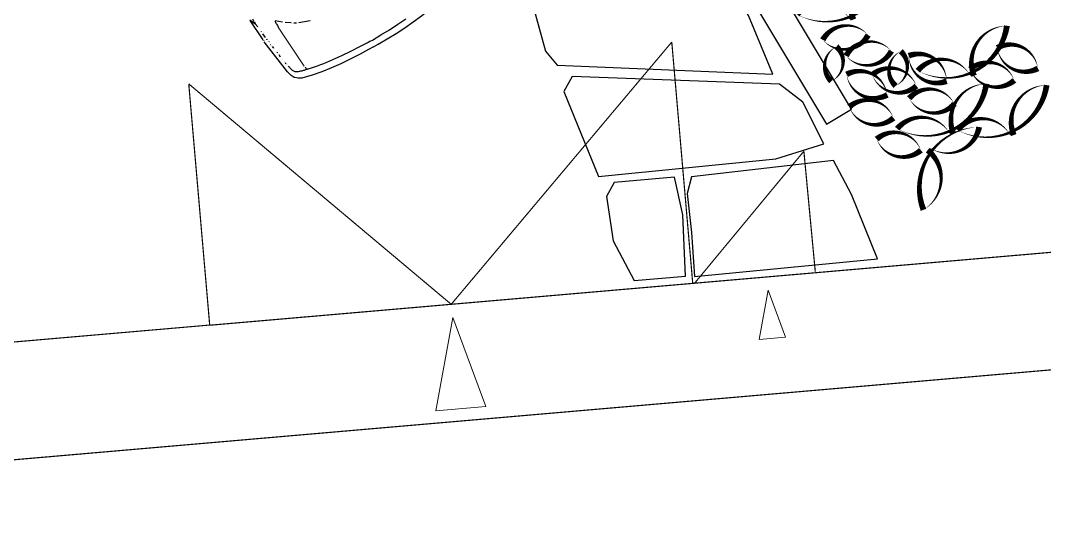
# Model space of a CAD drawing. Header units: metres. Extents: x -183 to 1639, y -350 to 198.
# Drawn here: x 620.07 to 628.81, y -306.26 to -301.88 of the extents above; entities that cross this region are included whole.
import ezdxf

# ---------------------------------------------------------------- set-up
doc = ezdxf.new("R2010")
doc.units = ezdxf.units.M
doc.header["$MEASUREMENT"] = 0
for name, color, linetype in [('PODL0$0$HSV_POD', 7, 'Continuous'), ('SRAFY-TERÉN', 252, 'Continuous'), ('stafaz', 254, 'Continuous'), ('zariz.predmety', 203, 'Continuous'), ('ZDIVO', 1, 'Continuous')]:
    doc.layers.add(name, color=color, linetype=linetype)

# ---------------------------------------------------------------- blocks, each defined once
blk = doc.blocks.new('BMW3-PUD')
at = {"lineweight": 0}
blk.add_line((3.8595, -0.6254), (4.2578, -0.5956), dxfattribs=at)
for points in [[(4.4034, 0), (4.4032, 0.0469), (4.4022, 0.1355), (4.3989, 0.2241), (4.3933, 0.3126), (4.3855, 0.4004), (4.374, 0.4881), (4.3586, 0.5758), (4.3388, 0.6634), (4.3373, 0.6649), (4.3358, 0.6671), (4.335, 0.6694), (4.335, 0.6709), (4.3227, 0.6917), (4.3037, 0.7125), (4.3029, 0.714), (4.3022, 0.7148), (4.3021, 0.7163), (4.3014, 0.717), (4.2727, 0.7325), (4.2312, 0.7447), (3.9093, 0.7919)], [(4.3475, 0), (4.3474, 0.005), (4.3495, 0.0215), (4.3462, 0.1056), (4.343, 0.1904), (4.3375, 0.2744), (4.3297, 0.3577)], [(4.4034, 0), (4.4032, -0.0469), (4.4022, -0.1355), (4.3989, -0.2241), (4.3933, -0.3126), (4.3855, -0.4004), (4.374, -0.4881), (4.3586, -0.5758), (4.3388, -0.6634), (4.3373, -0.6649), (4.3358, -0.6671), (4.335, -0.6694), (4.335, -0.6709), (4.3227, -0.6917), (4.3037, -0.7125), (4.3029, -0.714), (4.3022, -0.7148), (4.3021, -0.7163), (4.3014, -0.717), (4.2727, -0.7325), (4.2312, -0.7447), (3.9093, -0.7919)], [(4.3475, 0), (4.3474, -0.005), (4.3495, -0.0215), (4.3462, -0.1056), (4.343, -0.1904), (4.3375, -0.2744), (4.3297, -0.3577), (4.3271, -0.3862), (4.3238, -0.4147), (4.3204, -0.4424), (4.3171, -0.4702), (4.3123, -0.4986), (4.3074, -0.5264), (4.3026, -0.5541), (4.297, -0.5826), (4.2955, -0.5848), (4.2947, -0.5878), (4.2939, -0.59), (4.2924, -0.5923), (4.2922, -0.6028), (4.2899, -0.6133), (4.2867, -0.6237), (4.2843, -0.635), (4.282, -0.6402), (4.2805, -0.6462), (4.2789, -0.6522), (4.2773, -0.6574), (4.275, -0.6641), (4.2727, -0.6701), (4.2703, -0.6761), (4.2665, -0.6821), (4.2627, -0.6865), (4.2581, -0.691), (4.2528, -0.6954), (4.2476, -0.6991), (4.2408, -0.702), (4.2332, -0.7042), (4.2257, -0.7064), (4.2189, -0.7078), (4.2114, -0.7099), (4.2046, -0.7114), (4.1978, -0.7135), (4.1918, -0.7157)], [(3.9459, -0.3636), (3.9133, -0.4541)], [(3.9491, -0.3516), (3.9491, -0.3516)], [(3.8811, -0.513), (3.8535, -0.5562)], [(3.8864, -0.5071), (3.8864, -0.5071)], [(3.8902, -0.4996), (3.8902, -0.4996)], [(3.9056, -0.4727), (3.8941, -0.4937)], [(3.9079, -0.4653), (3.9079, -0.4653)], [(3.9102, -0.46), (3.9102, -0.46)], [(3.8398, -0.5749), (3.7987, -0.6217), (3.8047, -0.624), (3.8121, -0.6256), (3.8196, -0.6257), (3.8272, -0.6257), (3.8354, -0.6251), (3.8437, -0.6252), (3.852, -0.6246), (3.8595, -0.6254)], [(4.2683, -0.5927), (4.2871, -0.5929)], [(3.7728, -0.7775), (3.7374, -0.7846), (3.7367, -0.7854), (3.7359, -0.7869), (3.7344, -0.7876), (3.7329, -0.7891), (3.6951, -0.8051), (3.6944, -0.8059), (3.6936, -0.8074), (3.6921, -0.8089), (3.692, -0.8111), (3.8897, -0.794)], [(3.7187, -0.7814), (3.6939, -0.7818)], [(3.7217, -0.7799), (3.7329, -0.7816)], [(3.7773, -0.7768), (3.7773, -0.7768)], [(3.8202, -0.7721), (3.8209, -0.7721), (3.8217, -0.7721), (3.8224, -0.7721), (3.8239, -0.7721)], [(3.8315, -0.77), (3.8315, -0.77)], [(3.8818, -0.7646), (3.8442, -0.7679)], [(3.9067, -0.7604), (3.9059, -0.7603), (3.9044, -0.7611), (3.9036, -0.7618), (3.9021, -0.7618)], [(3.9277, -0.7576), (3.9277, -0.7576), (3.9285, -0.7576), (3.93, -0.7576), (3.9307, -0.7577)], [(3.9382, -0.757), (3.9382, -0.757)], [(3.9555, -0.7549), (3.9555, -0.7549), (3.9563, -0.7549), (3.957, -0.755), (3.957, -0.755)], [(3.9653, -0.7528), (3.9653, -0.7528)], [(3.9984, -0.7472), (3.9796, -0.7507)], [(4.0029, -0.7458), (4.0029, -0.7458)], [(4.0285, -0.7423), (4.0285, -0.7423)], [(4.0413, -0.7402), (4.0428, -0.7402), (4.0435, -0.7402), (4.0451, -0.7402), (4.0458, -0.7402)], [(4.0526, -0.7396), (4.0526, -0.7396)], [(4.0924, -0.7333), (4.0699, -0.7368)], [(4.1165, -0.7291), (4.1165, -0.7291)], [(4.1376, -0.7248), (4.1376, -0.7248)], [(4.1489, -0.7227), (4.1489, -0.7227)], [(4.1654, -0.7207), (4.1564, -0.7221)], [(4.1699, -0.72), (4.1699, -0.72)], [(4.1775, -0.7178), (4.1775, -0.7178)], [(4.2969, -0.7155), (4.2969, -0.7155)], [(3.8965, -0.791), (3.8965, -0.791), (3.8965, -0.791), (3.8958, -0.791), (3.8958, -0.791), (3.8958, -0.791), (3.8965, -0.791), (3.8965, -0.791), (3.8965, -0.791)], [(3.9033, -0.7896), (3.9033, -0.7896)]]:
    blk.add_lwpolyline(points)

msp = doc.modelspace()

# ---------------------------------------------------------------- linework, layer by layer
at = {"linetype": 'Continuous', "lineweight": 0, "flags": 128}
msp.add_lwpolyline([(611.6905, -279.3543), (649.76, -279.3543), (649.7477, -296.3578, -0.388879), (644.0789, -302.5353), (618.3761, -304.7653), (611.5777, -291.8988)], format="xyb", close=True, dxfattribs=at)
at = {"layer": 'PODL0$0$HSV_POD'}
msp.add_line((621.6861, -304.4781), (618.3761, -304.7653), dxfattribs=at)
at = {"layer": 'PODL0$0$HSV_POD', "const_width": 0.01}
msp.add_lwpolyline([(604.987, -268.7361), (605.5118, -299.2022, 0.441899), (613.1167, -306.2254), (621.7725, -305.4744)], format="xyb", dxfattribs=at)
for points in [[(625.6286, -302.0599), (623.7467, -304.2993)], [(625.8074, -304.1205), (625.6286, -302.0599)], [(621.6861, -304.4781), (621.5073, -302.4174)], [(621.5073, -302.4174), (623.7467, -304.2993)], [(626.8377, -304.0312), (644.0789, -302.5353)], [(626.7556, -302.9921), (625.8234, -304.1191)], [(626.853, -304.0217), (626.7556, -302.9921)], [(626.9242, -305.0274), (644.1653, -303.5316)], [(626.8377, -304.0312), (621.6861, -304.4781)], [(626.9242, -305.0274), (621.7725, -305.4744)]]:
    msp.add_lwpolyline(points, dxfattribs=at)
at = {"layer": 'SRAFY-TERÉN'}
for p, q in [((627.1631, -302.6327), (622.3805, -294.6528)), ((622.1305, -294.7219), (626.9486, -302.7613)), ((626.9486, -302.7613), (627.1631, -302.6327))]:
    msp.add_line(p, q, dxfattribs=at)
for points in [[(626.4904, -302.3352), (626.2837, -301.8347), (626.2278, -301.7421), (624.6181, -301.596), (624.4207, -301.6597), (624.5514, -302.1391), (624.6495, -302.2562), (626.4904, -302.3352)], [(624.7778, -302.3556), (624.7076, -302.4823), (625.0031, -303.2079), (626.5165, -303.0571), (626.9264, -302.93), (626.7466, -302.5746), (626.5466, -302.4199), (624.7778, -302.3556)], [(627.384, -303.9108), (627.1632, -303.3609), (627.0076, -303.0702), (625.7961, -303.21), (625.7597, -303.354), (625.7962, -303.6869), (625.8216, -304.0619), (627.384, -303.9108)], [(625.7444, -304.0603), (625.7235, -303.5359), (625.6507, -303.2132), (625.1373, -303.2597), (625.0703, -303.3801), (625.1277, -303.7573), (625.3065, -304.0971), (625.7444, -304.0603)]]:
    msp.add_lwpolyline(points, dxfattribs=at)
at = {"layer": 'zariz.predmety', "color": 253, "linetype": 'Continuous', "ltscale": 0.001}
for points in [[(627.459, -301.4409, 0, 0, 0.520567), (627.459, -301.4409, 0, 0.05, 0.520567), (627.178, -301.8675, 0, 0.05, 0.520567), (627.1464, -301.8655, 0, 0.05, 0.520567), (626.6982, -301.8246, 0, 0.05, 0.520567), (627.459, -301.4409, 0.05, 0.05, 0)], [(627.3036, -302.0008, 0, 0, 0.520567), (627.3036, -302.0008, 0, 0.05, 0.520567), (626.9167, -302.0411, 0, 0.05, 0.520567), (627.3036, -302.0008, 0.05, 0.05, 0)], [(628.4881, -301.921, 0, 0, 0.520567), (628.4881, -301.921, 0, 0.05, 0.520567), (628.2071, -302.3476, 0, 0.05, 0.520567), (628.1755, -302.3456, 0, 0.05, 0.520567), (627.7273, -302.3047, 0, 0.05, 0.520567), (628.4881, -301.921, 0.05, 0.05, 0)], [(627.5022, -302.1374, 0, 0, 0.520567), (627.5022, -302.1374, 0, 0.05, 0.520567), (627.1153, -302.1776, 0, 0.05, 0.520567), (627.5022, -302.1374, 0.05, 0.05, 0)], [(626.9898, -302.3942, 0, 0, 0.520567), (626.9898, -302.3942, 0, 0.05, 0.520567), (627.0339, -302.0986, 0, 0.05, 0.520567), (626.9898, -302.3942, 0.05, 0.05, 0)], [(627.538, -302.4341, 0, 0, 0.520567), (627.538, -302.4341, 0, 0.05, 0.520567), (627.5821, -302.1385, 0, 0.05, 0.520567), (627.538, -302.4341, 0.05, 0.05, 0)], [(627.9733, -302.3943, 0, 0, 0.520567), (627.9733, -302.3943, 0, 0.05, 0.520567), (627.6505, -302.1772, 0, 0.05, 0.520567), (627.9733, -302.3943, 0.05, 0.05, 0)], [(628.4054, -302.1097, 0, 0, 0.520567), (628.4054, -302.1097, 0, 0.05, 0.520567), (628.7524, -302.2855, 0, 0.05, 0.520567), (628.4054, -302.1097, 0.05, 0.05, 0)], [(628.5511, -302.387, 0, 0, 0.520567), (628.5511, -302.387, 0, 0.05, 0.520567), (628.174, -302.2916, 0, 0.05, 0.520567), (628.5511, -302.387, 0.05, 0.05, 0)], [(627.1201, -302.336, 0, 0, 0.520567), (627.1201, -302.336, 0, 0.05, 0.520567), (627.4671, -302.5118, 0, 0.05, 0.520567), (627.1201, -302.336, 0.05, 0.05, 0)], [(627.3388, -302.34, 0, 0, 0.520567), (627.3388, -302.34, 0, 0.05, 0.520567), (627.716, -302.4354, 0, 0.05, 0.520567), (627.3388, -302.34, 0.05, 0.05, 0)], [(628.3125, -302.4161, 0, 0, 0.520567), (628.3125, -302.4161, 0, 0.05, 0.520567), (628.0316, -302.8428, 0, 0.05, 0.520567), (627.9999, -302.8408, 0, 0.05, 0.520567), (627.5518, -302.7998, 0, 0.05, 0.520567), (628.3125, -302.4161, 0.05, 0.05, 0)], [(627.654, -302.5399, 0, 0, 0.520567), (627.654, -302.5399, 0, 0.05, 0.520567), (628.04, -302.5882, 0, 0.05, 0.520567), (627.654, -302.5399, 0.05, 0.05, 0)], [(628.8271, -302.4277, 0, 0, 0.520567), (628.8271, -302.4277, 0, 0.05, 0.520567), (628.5462, -302.8543, 0, 0.05, 0.520567), (628.5146, -302.8523, 0, 0.05, 0.520567), (628.0664, -302.8114, 0, 0.05, 0.520567), (628.8271, -302.4277, 0.05, 0.05, 0)], [(627.5198, -302.7088, 0, 0, 0.520567), (627.5198, -302.7088, 0, 0.05, 0.520567), (627.1427, -302.6135, 0, 0.05, 0.520567), (627.5198, -302.7088, 0.05, 0.05, 0)], [(627.7541, -302.984, 0, 0, 0.520567), (627.7541, -302.984, 0, 0.05, 0.520567), (627.3769, -302.8886, 0, 0.05, 0.520567), (627.7541, -302.984, 0.05, 0.05, 0)], [(627.7759, -303.4928, 0, 0, 0.520567), (627.7759, -303.4928, 0, 0.05, 0.520567), (627.812, -302.9832, 0, 0.05, 0.520567), (627.8405, -302.9695, 0, 0.05, 0.520567), (628.2514, -302.7857, 0, 0.05, 0.520567), (627.7759, -303.4928, 0.05, 0.05, 0)]]:
    msp.add_lwpolyline(points, format="xyseb", close=True, dxfattribs=at)
at = {"layer": 'ZDIVO', "linetype": 'Continuous', "lineweight": 0, "flags": 128}
for points in [[(626.4507, -304.1789), (626.3741, -304.5986), (626.5985, -304.5792), (626.4507, -304.1789)], [(623.7609, -304.4122), (623.6157, -305.2076), (624.0409, -305.1707), (623.7609, -304.4122)]]:
    msp.add_lwpolyline(points, dxfattribs=at)

# ---------------------------------------------------------------- block references
at = {"layer": 'stafaz', "linetype": 'Continuous', "lineweight": 0, "rotation": 299.3268800347732}
msp.add_blockref('BMW3-PUD', (620.9263, -298.2613), dxfattribs=at)

doc.saveas('drawing.dxf')
